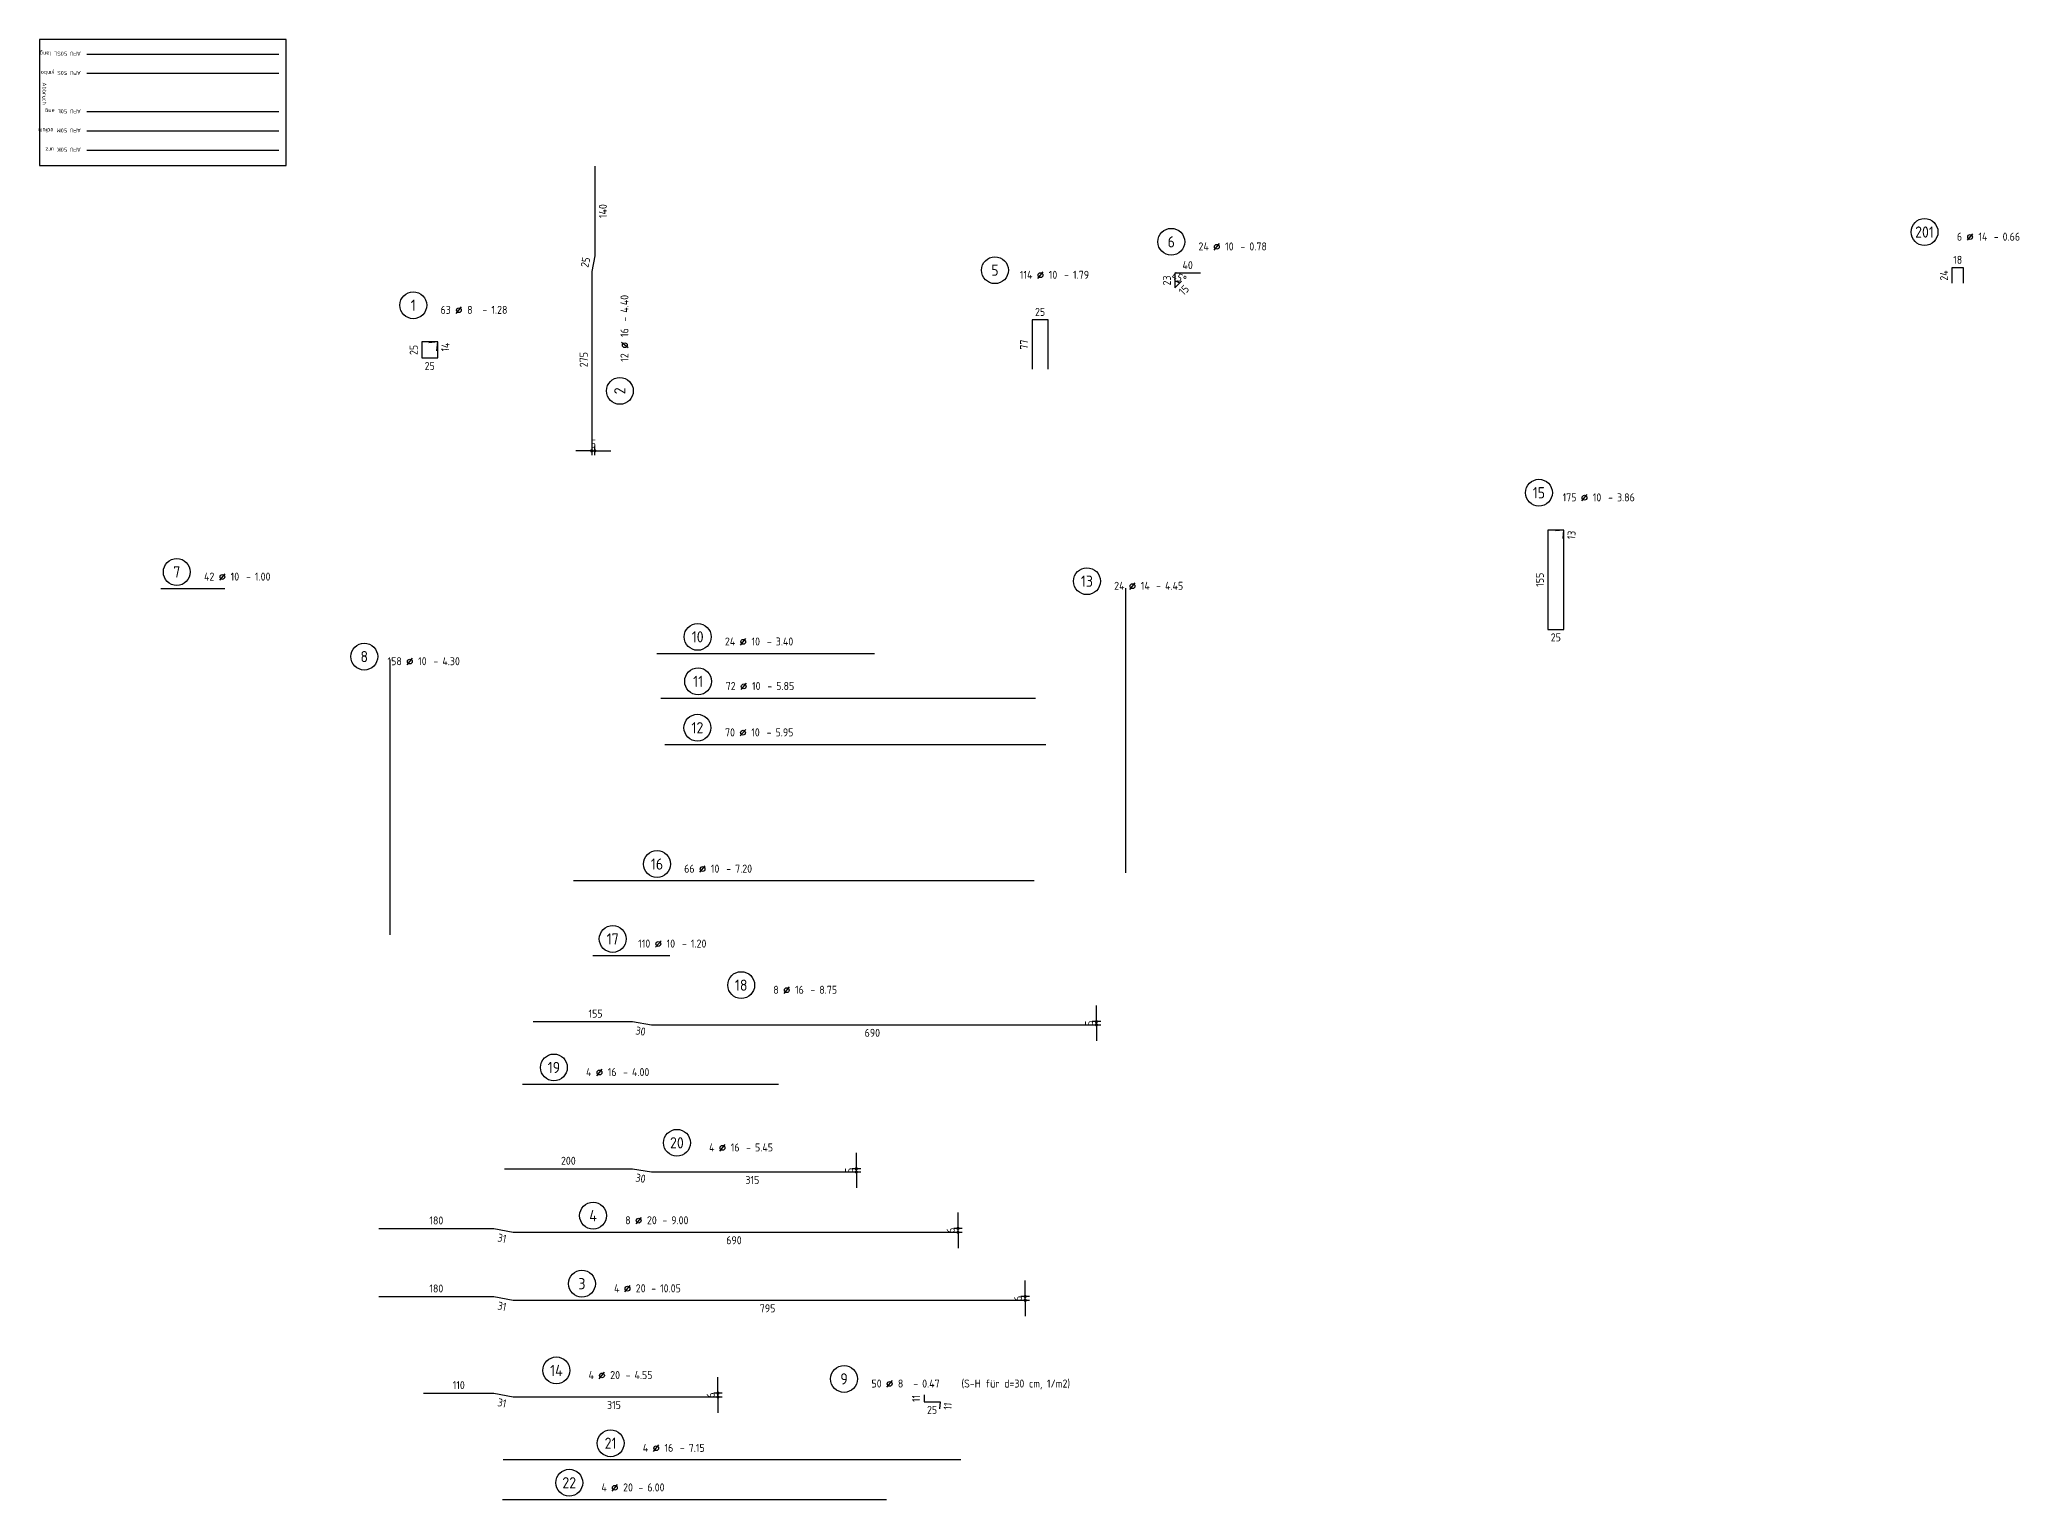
# Model space of a CAD drawing. Extents: x 28 to 142, y -30 to 32.
# Drawn here: x 110.82 to 141.75, y -9.48 to 13.33 of the extents above; entities that cross this region are included whole.
import ezdxf
from ezdxf.enums import TextEntityAlignment as Align

# ---------------------------------------------------------------- set-up
doc = ezdxf.new("R2010")
doc.units = 0
doc.header["$LTSCALE"] = 0.5
doc.linetypes.add('AUSGEZOGEN', pattern=[1000.01, 1000, 0.01])
for name, color, linetype in [('AFU', 7, 'Continuous'), ('MASSE', 7, 'Continuous'), ('RND', 7, 'Continuous')]:
    doc.layers.add(name, color=color, linetype=linetype)
doc.styles.add('txt', font='isocp.shx')
doc.linetypes.add('ABBRUCH', pattern='A,0.15,-0.15,["x",Standard,S=0.07,R=0,X=-0.1,Y=-0.0238],-0.005', length=0.305)
doc.linetypes.add('AFU_50K', pattern='A,0.15,["/",Standard,S=0.2,R=0,X=-0.01,Y=-0.1],0.07,["/",Standard,S=0.2,R=0,X=-0.01,Y=-0.1],0.15', length=0.37)
doc.linetypes.add('AFU_50L', pattern='A,0.75,["/",Standard,S=0.2,R=0,X=-0.01,Y=-0.1],0.07,["/",Standard,S=0.2,R=0,X=-0.01,Y=-0.1],0.75', length=1.57)
doc.linetypes.add('AFU_50M', pattern='A,0.45,["/",Standard,S=0.2,R=0,X=-0.01,Y=-0.1],0.07,["/",Standard,S=0.2,R=0,X=-0.01,Y=-0.1],0.45', length=0.97)
doc.linetypes.add('AFU_50S', pattern='A,0,-0.15,["/",Standard,S=0.2,R=0,X=-0.01,Y=-0.1],0,-0.07,["/",Standard,S=0.2,R=0,X=-0.01,Y=-0.1],-0.15', length=0.37)
doc.linetypes.add('AFU_50SL', pattern='A,0,-0.75,["/",Standard,S=0.2,R=0,X=-0.01,Y=-0.1],0,-0.07,["/",Standard,S=0.2,R=0,X=-0.01,Y=-0.1],-0.75', length=1.57)
doc.dimstyles.new('DOT_I', dxfattribs={"dimscale": 0.5, "dimtxt": 0.25, "dimasz": 0.25, "dimexe": 0.1, "dimexo": 0.3, "dimgap": 0.1, "dimtad": 1, "dimdec": 3, "dimzin": 3, "dimtxsty": 'txt', "dimblk": 'DOT', "dimblk1": 'DOT', "dimblk2": 'DOT', "dimsah": 1, "dimcen": 0.1, "dimse1": 1, "dimse2": 1, "dimazin": 0, "dimtfac": 1, "dimtdec": 4, "dimtix": 1, "dimtmove": 2, "dimatfit": 3, "dimfxl": 0, "dimtvp": 1, "dimtolj": 1, "dimtzin": 0, "dimarcsym": 0})

# ---------------------------------------------------------------- blocks, each defined once
blk = doc.blocks.new('RND_AUSZ')
at = {"layer": 'RND', "color": 7, "linetype": 'Continuous'}
blk.add_line((1.341, 0.262), (1.509, 0.466), dxfattribs=at)
at = {"layer": 'RND', "color": 1, "linetype": 'Continuous'}
blk.add_circle((0, 0.52), 0.42, dxfattribs=at)
at = {"layer": 'RND', "color": 7, "linetype": 'Continuous'}
blk.add_circle((1.425, 0.364), 0.075, dxfattribs=at)
at = {"layer": 'RND', "color": 7, "linetype": 'Continuous', "style": 'txt'}
blk.add_text('-', height=0.25, dxfattribs=at).set_placement((2.163, 0.25))
at = {"layer": 'RND', "color": 1, "linetype": 'Continuous', "style": 'txt'}
blk.add_attdef('POS', text='', height=0.35, dxfattribs=at).set_placement((0, 0.52), align=Align.MIDDLE)
at = {"layer": 'RND', "color": 7, "linetype": 'Continuous', "style": 'txt'}
for tag, p in [('WIEOFT', (-0.536, 0.25)), ('STK', (1.174, 0.25))]:
    blk.add_attdef(tag, text='', height=0.25, dxfattribs=at).set_placement(p, align=Align.RIGHT)
for tag, p in [('DS', (1.683, 0.25)), ('LANG', (2.441, 0.25)), ('TEXT', (3.669, 0.25))]:
    blk.add_attdef(tag, p, '', height=0.25, dxfattribs=at)
blk = doc.blocks.new('*D15')
at = {"layer": 'DEFPOINTS', "color": 0, "linetype": 'AUSGEZOGEN', "transparency": 16777216}
for p in [(128.553, 9.566), (128.553, 9.451), (128.603, 9.537), (128.606, 9.504)]:
    blk.add_point(p, dxfattribs=at)
at = {"layer": 'RND', "color": 0, "linetype": 'AUSGEZOGEN', "lineweight": -2, "transparency": 16777216}
blk.add_arc((128.553, 9.451), 0.1, 45, 90, dxfattribs=at)
at = {"layer": 'RND', "color": 0, "linetype": 'AUSGEZOGEN', "transparency": 16777216, "insert": (128.62, 9.612), "char_height": 0.125, "attachment_point": 5, "rotation": 337.5, "style": 'txt'}
blk.add_mtext('\\A1;45°', dxfattribs=at)
blk = doc.blocks.new('DOT')
at = {"layer": 'MASSE', "color": 7, "linetype": 'Continuous'}
for p, q in [((0, 0), (-1, 0)), ((0, 0.54), (0, -0.54))]:
    blk.add_line(p, q, dxfattribs=at)
at = {"layer": 'MASSE', "color": 7, "linetype": 'Continuous', "const_width": 0.2}
blk.add_lwpolyline([(-0.1, 0, 1), (0.1, 0, 1)], format="xyb", close=True, dxfattribs=at)
blk = doc.blocks.new('*D25')
at = {"layer": 'DEFPOINTS', "color": 0, "linetype": 'AUSGEZOGEN', "transparency": 16777216}
for p in [(127.327, -2.014), (127.327, -2.014), (127.327, -2.064)]:
    blk.add_point(p, dxfattribs=at)
at = {"layer": 'RND', "color": 0, "linetype": 'AUSGEZOGEN', "lineweight": -2, "transparency": 16777216}
for p, q in [((127.327, -1.889), (127.327, -1.764)), ((127.327, -2.064), (127.327, -2.014)), ((127.327, -2.189), (127.327, -2.314))]:
    blk.add_line(p, q, dxfattribs=at)
at = {"layer": 'RND', "color": 0, "linetype": 'AUSGEZOGEN', "lineweight": -2, "transparency": 16777216, "xscale": 0.125, "yscale": 0.125, "zscale": 0.125}
for p, rotation in [((127.327, -2.014), 270), ((127.327, -2.064), 90)]:
    blk.add_blockref('DOT', p, dxfattribs=dict(at, rotation=rotation))
at = {"layer": 'RND', "color": 0, "linetype": 'AUSGEZOGEN', "transparency": 16777216, "insert": (127.214, -2.039), "char_height": 0.125, "attachment_point": 5, "rotation": 90, "style": 'txt'}
blk.add_mtext('\\A1;5', dxfattribs=at)
blk = doc.blocks.new('*D26')
at = {"layer": 'DEFPOINTS', "color": 0, "linetype": 'AUSGEZOGEN', "transparency": 16777216}
for p in [(123.577, -4.314), (123.577, -4.314), (123.577, -4.364)]:
    blk.add_point(p, dxfattribs=at)
at = {"layer": 'RND', "color": 0, "linetype": 'AUSGEZOGEN', "lineweight": -2, "transparency": 16777216}
for p, q in [((123.577, -4.189), (123.577, -4.064)), ((123.577, -4.364), (123.577, -4.314)), ((123.577, -4.489), (123.577, -4.614))]:
    blk.add_line(p, q, dxfattribs=at)
at = {"layer": 'RND', "color": 0, "linetype": 'AUSGEZOGEN', "lineweight": -2, "transparency": 16777216, "xscale": 0.125, "yscale": 0.125, "zscale": 0.125}
for p, rotation in [((123.577, -4.314), 270), ((123.577, -4.364), 90)]:
    blk.add_blockref('DOT', p, dxfattribs=dict(at, rotation=rotation))
at = {"layer": 'RND', "color": 0, "linetype": 'AUSGEZOGEN', "transparency": 16777216, "insert": (123.464, -4.339), "char_height": 0.125, "attachment_point": 5, "rotation": 90, "style": 'txt'}
blk.add_mtext('\\A1;5', dxfattribs=at)
blk = doc.blocks.new('*D29')
at = {"layer": 'DEFPOINTS', "color": 0, "linetype": 'AUSGEZOGEN', "transparency": 16777216}
for p in [(125.165, -5.246), (125.165, -5.246), (125.165, -5.306)]:
    blk.add_point(p, dxfattribs=at)
at = {"layer": 'RND', "color": 0, "linetype": 'AUSGEZOGEN', "lineweight": -2, "transparency": 16777216}
for p, q in [((125.165, -5.121), (125.165, -4.996)), ((125.165, -5.306), (125.165, -5.246)), ((125.165, -5.431), (125.165, -5.556))]:
    blk.add_line(p, q, dxfattribs=at)
at = {"layer": 'RND', "color": 0, "linetype": 'AUSGEZOGEN', "lineweight": -2, "transparency": 16777216, "xscale": 0.125, "yscale": 0.125, "zscale": 0.125}
for p, rotation in [((125.165, -5.246), 270), ((125.165, -5.306), 90)]:
    blk.add_blockref('DOT', p, dxfattribs=dict(at, rotation=rotation))
at = {"layer": 'RND', "color": 0, "linetype": 'AUSGEZOGEN', "transparency": 16777216, "insert": (125.052, -5.276), "char_height": 0.125, "attachment_point": 5, "rotation": 90, "style": 'txt'}
blk.add_mtext('\\A1;6', dxfattribs=at)
blk = doc.blocks.new('*D31')
at = {"layer": 'DEFPOINTS', "color": 0, "linetype": 'AUSGEZOGEN', "transparency": 16777216}
for p in [(126.215, -6.309), (126.215, -6.309), (126.215, -6.369)]:
    blk.add_point(p, dxfattribs=at)
at = {"layer": 'RND', "color": 0, "linetype": 'AUSGEZOGEN', "lineweight": -2, "transparency": 16777216}
for p, q in [((126.215, -6.184), (126.215, -6.059)), ((126.215, -6.369), (126.215, -6.309)), ((126.215, -6.494), (126.215, -6.619))]:
    blk.add_line(p, q, dxfattribs=at)
at = {"layer": 'RND', "color": 0, "linetype": 'AUSGEZOGEN', "lineweight": -2, "transparency": 16777216, "xscale": 0.125, "yscale": 0.125, "zscale": 0.125}
for p, rotation in [((126.215, -6.309), 270), ((126.215, -6.369), 90)]:
    blk.add_blockref('DOT', p, dxfattribs=dict(at, rotation=rotation))
at = {"layer": 'RND', "color": 0, "linetype": 'AUSGEZOGEN', "transparency": 16777216, "insert": (126.102, -6.339), "char_height": 0.125, "attachment_point": 5, "rotation": 90, "style": 'txt'}
blk.add_mtext('\\A1;6', dxfattribs=at)
blk = doc.blocks.new('*D32')
at = {"layer": 'DEFPOINTS', "color": 0, "linetype": 'AUSGEZOGEN', "transparency": 16777216}
for p in [(121.415, -7.82), (121.415, -7.82), (121.415, -7.88)]:
    blk.add_point(p, dxfattribs=at)
at = {"layer": 'RND', "color": 0, "linetype": 'AUSGEZOGEN', "lineweight": -2, "transparency": 16777216}
for p, q in [((121.415, -7.695), (121.415, -7.57)), ((121.415, -7.88), (121.415, -7.82)), ((121.415, -8.005), (121.415, -8.13))]:
    blk.add_line(p, q, dxfattribs=at)
at = {"layer": 'RND', "color": 0, "linetype": 'AUSGEZOGEN', "lineweight": -2, "transparency": 16777216, "xscale": 0.125, "yscale": 0.125, "zscale": 0.125}
for p, rotation in [((121.415, -7.82), 270), ((121.415, -7.88), 90)]:
    blk.add_blockref('DOT', p, dxfattribs=dict(at, rotation=rotation))
at = {"layer": 'RND', "color": 0, "linetype": 'AUSGEZOGEN', "transparency": 16777216, "insert": (121.302, -7.85), "char_height": 0.125, "attachment_point": 5, "rotation": 90, "style": 'txt'}
blk.add_mtext('\\A1;6', dxfattribs=at)
blk = doc.blocks.new('*D47')
at = {"layer": 'DEFPOINTS', "color": 0, "linetype": 'AUSGEZOGEN', "transparency": 16777216}
for p in [(123.577, -4.314), (123.577, -4.314), (123.577, -4.364)]:
    blk.add_point(p, dxfattribs=at)
at = {"layer": 'RND', "color": 0, "linetype": 'AUSGEZOGEN', "lineweight": -2, "transparency": 16777216}
for p, q in [((123.577, -4.189), (123.577, -4.064)), ((123.577, -4.364), (123.577, -4.314)), ((123.577, -4.489), (123.577, -4.614))]:
    blk.add_line(p, q, dxfattribs=at)
at = {"layer": 'RND', "color": 0, "linetype": 'AUSGEZOGEN', "lineweight": -2, "transparency": 16777216, "xscale": 0.125, "yscale": 0.125, "zscale": 0.125}
for p, rotation in [((123.577, -4.314), 270), ((123.577, -4.364), 90)]:
    blk.add_blockref('DOT', p, dxfattribs=dict(at, rotation=rotation))
at = {"layer": 'RND', "color": 0, "linetype": 'AUSGEZOGEN', "transparency": 16777216, "insert": (123.464, -4.339), "char_height": 0.125, "attachment_point": 5, "rotation": 90, "style": 'txt'}
blk.add_mtext('\\A1;5', dxfattribs=at)
blk = doc.blocks.new('*D50')
at = {"layer": 'DEFPOINTS', "color": 0, "linetype": 'AUSGEZOGEN', "transparency": 16777216}
for p in [(119.442, 6.904), (119.491, 6.904), (119.491, 6.904)]:
    blk.add_point(p, dxfattribs=at)
at = {"layer": 'RND', "color": 0, "linetype": 'AUSGEZOGEN', "lineweight": -2, "transparency": 16777216}
for p, q in [((119.317, 6.904), (119.192, 6.904)), ((119.442, 6.904), (119.491, 6.904)), ((119.616, 6.904), (119.741, 6.904))]:
    blk.add_line(p, q, dxfattribs=at)
at = {"layer": 'RND', "color": 0, "linetype": 'AUSGEZOGEN', "lineweight": -2, "transparency": 16777216, "xscale": 0.125, "yscale": 0.125, "zscale": 0.125}
blk.add_blockref('DOT', (119.442, 6.904), dxfattribs=at)
at = {"layer": 'RND', "color": 0, "linetype": 'AUSGEZOGEN', "lineweight": -2, "transparency": 16777216, "xscale": 0.125, "yscale": 0.125, "zscale": 0.125, "rotation": 180}
blk.add_blockref('DOT', (119.491, 6.904), dxfattribs=at)
at = {"layer": 'RND', "color": 0, "linetype": 'AUSGEZOGEN', "transparency": 16777216, "insert": (119.467, 7.016), "char_height": 0.125, "attachment_point": 5, "style": 'txt'}
blk.add_mtext('\\A1;5', dxfattribs=at)

msp = doc.modelspace()

# ---------------------------------------------------------------- linework, layer by layer
at = {"layer": 'AFU', "color": 8, "linetype": 'AFU_50SL'}
msp.add_line((111.5517, 13.1036), (114.5517, 13.1036), dxfattribs=at)
at = {"layer": 'AFU', "color": 8, "linetype": 'AFU_50S'}
msp.add_line((111.5517, 12.8036), (114.5517, 12.8036), dxfattribs=at)
at = {"layer": 'AFU', "color": 8, "linetype": 'AFU_50L'}
msp.add_line((111.5517, 12.2036), (114.5517, 12.2036), dxfattribs=at)
at = {"layer": 'AFU', "color": 8, "linetype": 'AFU_50M'}
msp.add_line((111.5517, 11.9036), (114.5517, 11.9036), dxfattribs=at)
at = {"layer": 'AFU', "color": 8, "linetype": 'AFU_50K'}
msp.add_line((111.5517, 11.6036), (114.5517, 11.6036), dxfattribs=at)
at = {"layer": 'AFU', "color": 8, "linetype": 'ABBRUCH'}
msp.add_lwpolyline([(114.6703, 13.3297), (110.8157, 13.3297), (110.8157, 11.363), (114.6703, 11.363)], close=True, dxfattribs=at)
at = {"layer": 'RND', "color": 1, "linetype": 'AUSGEZOGEN'}
for points in [[(119.4913, 11.3497), (119.4913, 9.9497), (119.442, 9.7038), (119.442, 6.9538)], [(128.9532, 9.6807), (128.5532, 9.6807), (128.5532, 9.4507), (128.6593, 9.5568)], [(140.8746, 9.5237), (140.8746, 9.7637), (140.6946, 9.7637), (140.6946, 9.5237)], [(126.5723, 8.1797), (126.5723, 8.9497), (126.3223, 8.9497), (126.3223, 8.1797)], [(117.024, 8.4657), (117.0362, 8.6052), (116.7862, 8.6052), (116.7862, 8.3552), (117.0362, 8.3552), (117.0362, 8.6052), (116.8967, 8.593)], [(134.6194, 5.5352), (134.6308, 5.6647), (134.3808, 5.6647), (134.3808, 4.1147), (134.6308, 4.1147), (134.6308, 5.6647), (134.5013, 5.6533)], [(112.7077, 4.7513), (113.7077, 4.7513)], [(127.7852, 0.3087), (127.7852, 4.7587)], [(120.4586, 3.7374), (123.8586, 3.7374)], [(116.2953, -0.6562), (116.2953, 3.6438)], [(120.5233, 3.0418), (126.3733, 3.0418)], [(120.5862, 2.3174), (126.5362, 2.3174)], [(119.1554, 0.1879), (126.3554, 0.1879)], [(119.4618, -0.9828), (120.6618, -0.9828)], [(118.5268, -2.0144), (120.0768, -2.0144), (120.3768, -2.0644), (127.2768, -2.0644)], [(118.3607, -2.9912), (122.3607, -2.9912)], [(118.0768, -4.3136), (120.0768, -4.3136), (120.3768, -4.3636), (123.5268, -4.3636)], [(116.1146, -5.2462), (117.9146, -5.2462), (118.2146, -5.3062), (125.1146, -5.3062)], [(116.1146, -6.3094), (117.9146, -6.3094), (118.2146, -6.3694), (126.1646, -6.3694)], [(116.8146, -7.8197), (117.9146, -7.8197), (118.2146, -7.8797), (121.3646, -7.8797)], [(124.6345, -7.8474), (124.6345, -7.9574), (124.8845, -7.9574), (124.8749, -8.067)], [(125.208, -8.8624), (118.058, -8.8624)], [(118.0469, -9.4801), (124.0469, -9.4801)]]:
    msp.add_lwpolyline(points, dxfattribs=at)

# ---------------------------------------------------------------- block references
at = {"layer": 'RND', "color": 7, "linetype": 'AUSGEZOGEN', "xscale": 0.5, "yscale": 0.5, "zscale": 0.5}
for p, values in [((140.2658, 10.0629), {'POS': '201', 'STK': '6', 'DS': '14', 'LANG': '0.66'}), ((125.7414, 9.4669), {'POS': '5', 'STK': '114', 'DS': '10', 'LANG': '1.79'}), ((116.6541, 8.9191), {'POS': '1', 'STK': '63', 'DS': '8', 'LANG': '1.28'}), ((134.2412, 5.9895), {'POS': '15', 'STK': '175', 'DS': '10', 'LANG': '3.86'}), ((127.1794, 4.6075), {'POS': '13', 'STK': '24', 'DS': '14', 'LANG': '4.45'}), ((119.7703, -0.9828), {'POS': '17', 'STK': '110', 'DS': '10', 'LANG': '1.20'}), ((120.7731, -4.1684), {'POS': '20', 'STK': '4', 'DS': '16', 'LANG': '5.45'}), ((119.2892, -6.3694), {'POS': '3', 'STK': '4', 'DS': '20', 'LANG': '10.05'}), ((118.8897, -7.7248), {'POS': '14', 'STK': '4', 'DS': '20', 'LANG': '4.55'}), ((123.3845, -7.8574), {'POS': '9', 'STK': '50', 'DS': '8', 'LANG': '0.47', 'TEXT': '(S-H für d=30 cm, 1/m2)'}), ((119.7373, -8.8624), {'POS': '21', 'STK': '4', 'DS': '16', 'LANG': '7.15'}), ((119.0912, -9.4801), {'POS': '22', 'STK': '4', 'DS': '20', 'LANG': '6.00'})]:
    msp.add_blockref('RND_AUSZ', p, dxfattribs=at).add_auto_attribs(values)
at = {"layer": 'RND', "color": 1, "linetype": 'AUSGEZOGEN', "xscale": 0.5, "yscale": 0.5, "zscale": 0.5}
for p, values in [((128.4965, 9.9105), {'POS': '6', 'STK': '24', 'DS': '10', 'LANG': '0.78'}), ((112.9593, 4.7513), {'POS': '7', 'STK': '42', 'DS': '10', 'LANG': '1.00'}), ((121.0972, 3.7374), {'POS': '10', 'STK': '24', 'DS': '10', 'LANG': '3.40'}), ((115.8881, 3.429), {'POS': '8', 'STK': '158', 'DS': '10', 'LANG': '4.30'}), ((121.1047, 3.0418), {'POS': '11', 'STK': '72', 'DS': '10', 'LANG': '5.85'}), ((121.0933, 2.3174), {'POS': '12', 'STK': '70', 'DS': '10', 'LANG': '5.95'}), ((120.4621, 0.1879), {'POS': '16', 'STK': '66', 'DS': '10', 'LANG': '7.20'}), ((121.7773, -1.7046), {'POS': '18', 'STK': '8', 'DS': '16', 'LANG': '8.75'}), ((118.8505, -2.9912), {'POS': '19', 'STK': '4', 'DS': '16', 'LANG': '4.00'}), ((119.4635, -5.3062), {'POS': '4', 'STK': '8', 'DS': '20', 'LANG': '9.00'})]:
    msp.add_blockref('RND_AUSZ', p, dxfattribs=at).add_auto_attribs(values)
at = {"layer": 'RND', "color": 102, "linetype": 'AUSGEZOGEN', "xscale": 0.5, "yscale": 0.5, "zscale": 0.5, "rotation": 90}
msp.add_blockref('RND_AUSZ', (120.1415, 7.8413), dxfattribs=at).add_auto_attribs({'POS': '2', 'STK': '12', 'DS': '16', 'LANG': '4.40'})

# ---------------------------------------------------------------- texts
at = {"layer": 'AFU', "color": 8, "linetype": 'AFU_50SL', "style": 'txt'}
msp.add_text('AFU 50SL lang', height=0.0625, rotation=180, dxfattribs=at).set_placement((111.4605, 13.1412))
at = {"layer": 'AFU', "color": 8, "linetype": 'AFU_50S', "style": 'txt'}
msp.add_text('AFU 50S ymbol', height=0.0625, rotation=180, dxfattribs=at).set_placement((111.4605, 12.8412))
at = {"layer": 'AFU', "color": 8, "linetype": 'ABBRUCH', "style": 'txt'}
msp.add_text('Abbruch', height=0.0625, rotation=270, dxfattribs=at).set_placement((110.861, 12.6603))
at = {"layer": 'AFU', "color": 8, "linetype": 'AFU_50L', "style": 'txt'}
msp.add_text('AFU 50L ang', height=0.0625, rotation=180, dxfattribs=at).set_placement((111.4605, 12.2412))
at = {"layer": 'AFU', "color": 8, "linetype": 'AFU_50M', "style": 'txt'}
msp.add_text('AFU 50M edium', height=0.0625, rotation=180, dxfattribs=at).set_placement((111.4605, 11.9412))
at = {"layer": 'AFU', "color": 8, "linetype": 'AFU_50K', "style": 'txt'}
msp.add_text('AFU 50K urz', height=0.0625, rotation=180, dxfattribs=at).set_placement((111.4605, 11.6412))
at = {"layer": 'RND', "color": 7, "linetype": 'AUSGEZOGEN', "style": 'txt'}
for s, rotation, p in [('140', 90, (119.6163, 10.6497)), ('25', 78.65959, (119.3441, 9.8513)), ('23', 90, (128.4282, 9.5657)), ('24', 90, (140.5696, 9.6437)), ('15', 45, (128.6946, 9.4154)), ('25', 90, (116.6612, 8.4802)), ('14', 84.99986, (117.1546, 8.5245)), ('275', 90, (119.317, 8.3288)), ('77', 90, (126.1973, 8.5647)), ('13', 84.99986, (134.7496, 5.589)), ('155', 90, (134.2558, 4.8897)), ('30', 350.53768, (120.2063, -2.1627)), ('30', 350.53768, (120.2063, -4.4619)), ('31', 348.69007, (118.0401, -5.3987)), ('31', 348.69007, (118.0401, -6.4619)), ('31', 348.69007, (118.0401, -7.9723)), ('11', 90, (124.5095, -7.9024)), ('11', 85, (125.0043, -8.0231))]:
    msp.add_text(s, height=0.125, rotation=rotation, dxfattribs=at).set_placement(p, align=Align.MIDDLE)
for s, p in [('18', (140.7846, 9.8887)), ('40', (128.7532, 9.8057)), ('25', (126.4473, 9.0747)), ('25', (116.9112, 8.2302)), ('25', (134.5058, 3.9897)), ('155', (119.5018, -1.8894)), ('690', (123.8268, -2.1894)), ('200', (119.0768, -4.1886)), ('315', (121.9518, -4.4886)), ('180', (117.0146, -5.1212)), ('690', (121.6646, -5.4312)), ('180', (117.0146, -6.1844)), ('795', (122.1896, -6.4944)), ('110', (117.3646, -7.6947)), ('315', (119.7896, -8.0047)), ('25', (124.7595, -8.0824))]:
    msp.add_text(s, height=0.125, dxfattribs=at).set_placement(p, align=Align.MIDDLE)

# ---------------------------------------------------------------- dimensions: what is measured, and where the dimension line sits
at = {"layer": 'RND', "color": 7, "linetype": 'AUSGEZOGEN'}
dim = msp.add_angular_dim_3p(base=(128.6032, 9.5373), center=(128.5532, 9.4507), p1=(128.6062, 9.5038), p2=(128.5532, 9.5657), dimstyle='DOT_I', override={"dimdec": 2, "dimadec": 0}, dxfattribs=at)
dim.commit()
dim.dimension.update_dxf_attribs({"geometry": '*D15', "text_midpoint": (128.6202, 9.6124), "dimtype": 165})
dim = msp.add_linear_dim(base=(119.4913, 6.9038), p1=(119.442, 6.9038), p2=(119.4913, 6.9038), dimstyle='DOT_I', override={"dimdec": 0, "dimlfac": 100}, dxfattribs=at)
dim.commit()
dim.dimension.update_dxf_attribs({"geometry": '*D50', "text_midpoint": (119.4666, 7.0163)})
for base, p1, p2, override, picture, middle in [((127.3268, -2.0144), (127.3268, -2.0644), (127.3268, -2.0144), {"dimdec": 0, "dimlfac": 100}, '*D25', (127.2143, -2.0394)), ((123.5768, -4.3136), (123.5768, -4.3636), (123.5768, -4.3136), {"dimdec": 0, "dimlfac": 100, "dimrnd": 0.0005}, '*D26', (123.4643, -4.3386)), ((123.5768, -4.3136), (123.5768, -4.3636), (123.5768, -4.3136), {"dimdec": 0, "dimlfac": 100}, '*D47', (123.4643, -4.3386)), ((125.1646, -5.2462), (125.1646, -5.3062), (125.1646, -5.2462), {"dimdec": 0, "dimlfac": 100}, '*D29', (125.0521, -5.2762)), ((126.2146, -6.3094), (126.2146, -6.3694), (126.2146, -6.3094), {"dimdec": 0, "dimlfac": 100}, '*D31', (126.1021, -6.3394)), ((121.4146, -7.8197), (121.4146, -7.8797), (121.4146, -7.8197), {"dimdec": 0, "dimlfac": 100, "dimrnd": 0.0005}, '*D32', (121.3021, -7.8497))]:
    dim = msp.add_linear_dim(base=base, p1=p1, p2=p2, angle=90, dimstyle='DOT_I', override=override, dxfattribs=at)
    dim.commit()
    dim.dimension.update_dxf_attribs({"geometry": picture, "text_midpoint": middle})

doc.saveas('drawing.dxf')
